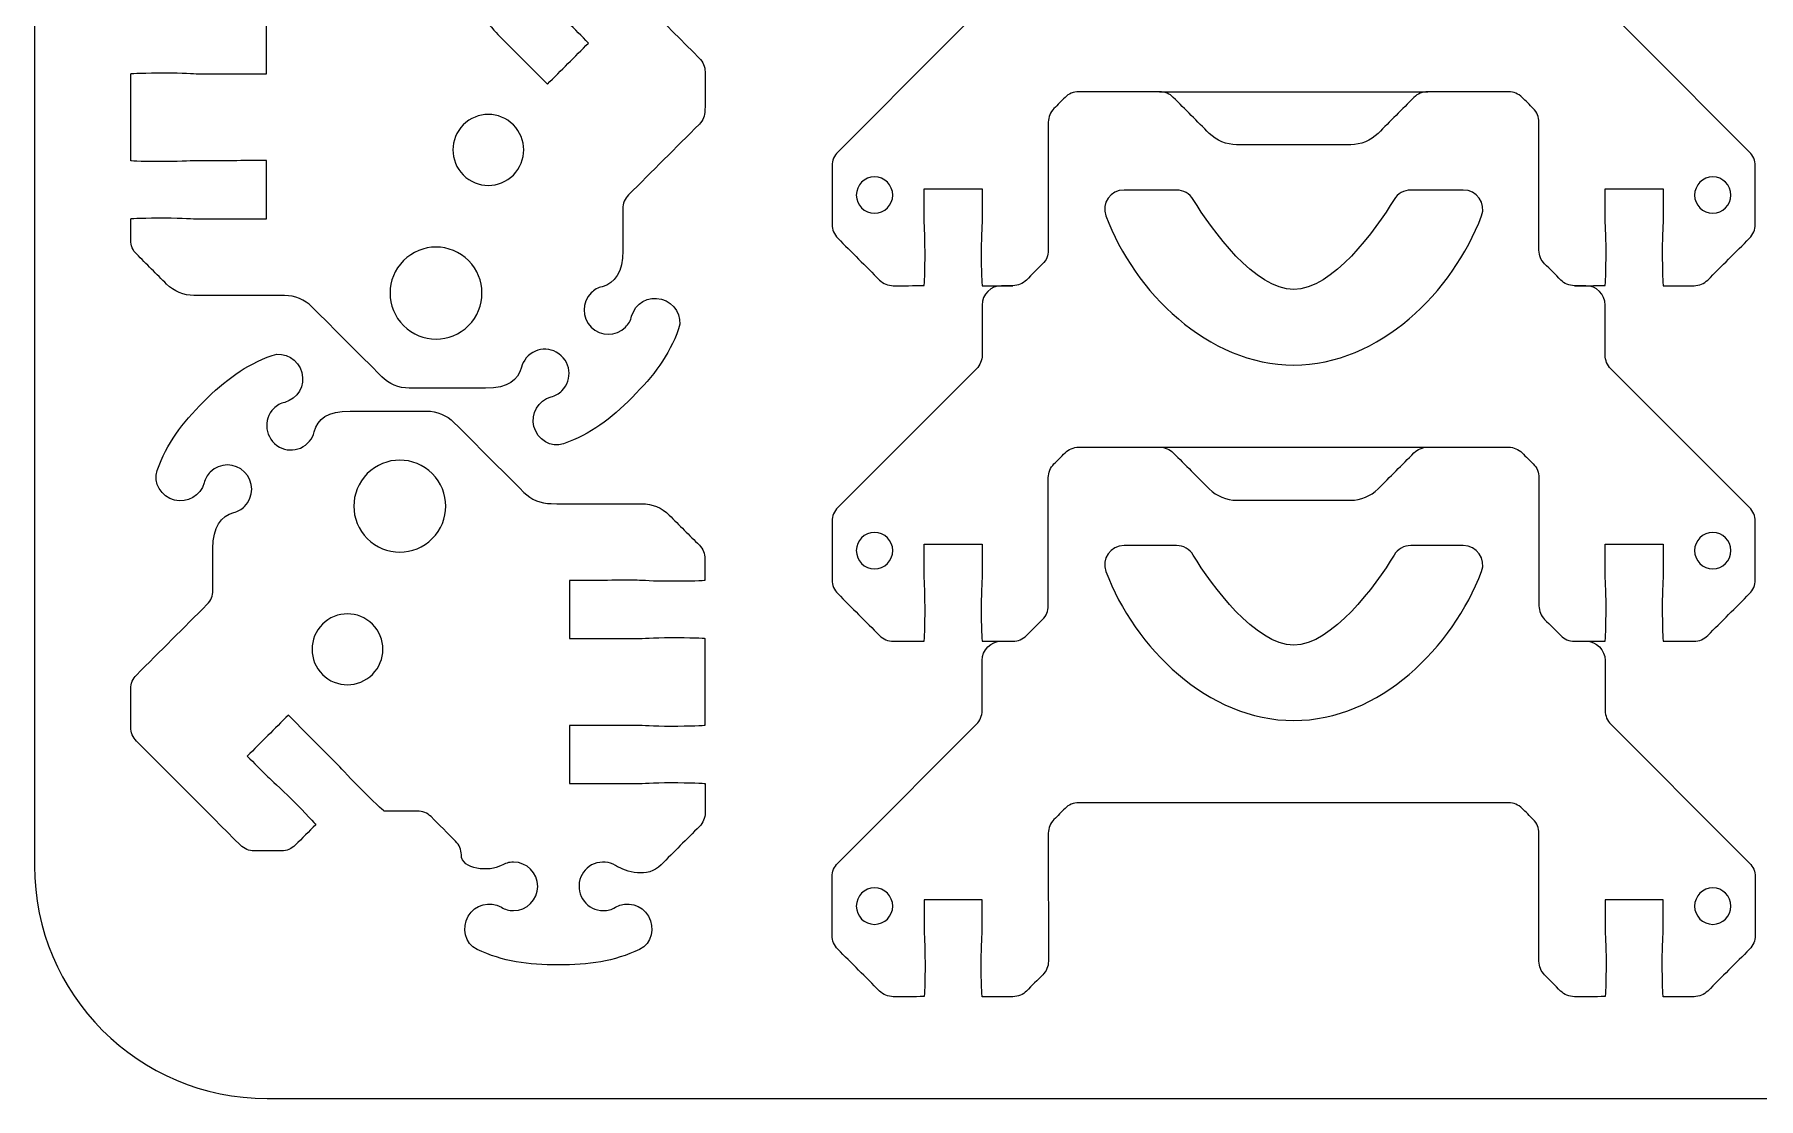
# Model space of a CAD drawing. Extents: x 0 to 410, y 0 to 455.
# Drawn here: x 275.1 to 364, y 230 to 284.8 of the extents above; entities that cross this region are included whole.
import ezdxf

# ---------------------------------------------------------------- set-up
doc = ezdxf.new("R2010")
doc.units = 0
doc.header["$MEASUREMENT"] = 0
doc.layers.add('DEFAULT', color=18, linetype='CONTINUOUS')

msp = doc.modelspace()

# ---------------------------------------------------------------- linework, layer by layer
at = {"layer": 'DEFAULT', "color": 1}
for points in [[(333.149, 281.881), (346.982, 281.881)], [(333.149, 263.544), (346.982, 263.544)]]:
    msp.add_lwpolyline(points, dxfattribs=at)
for points, knots in [([(405.1, 437.95), (405.1, 372.617), (405.1, 307.283), (405.1, 241.95), (405.1, 235.323), (399.728, 229.95), (393.1, 229.95), (357.767, 229.95), (322.433, 229.95), (287.1, 229.95), (280.473, 229.95), (275.1, 235.323), (275.1, 241.95), (275.1, 307.283), (275.1, 372.617), (275.1, 437.95), (275.1, 444.577), (280.473, 449.95), (287.1, 449.95), (322.433, 449.95), (357.767, 449.95), (393.1, 449.95), (399.728, 449.95), (405.1, 444.577), (405.1, 437.95)], [0, 0, 0, 0, 555.591, 555.591, 555.591, 556.591, 556.591, 556.591, 857.063, 857.063, 857.063, 858.063, 858.063, 858.063, 1413.654, 1413.654, 1413.654, 1414.654, 1414.654, 1414.654, 1715.126, 1715.126, 1715.126, 1716.126, 1716.126, 1716.126, 1716.126]), ([(354.549, 271.877), (355.077, 271.877), (355.605, 271.877), (356.133, 271.88), (356.157, 271.88), (356.182, 272.663), (356.182, 273.63), (356.182, 274.596), (356.133, 275.094), (356.133, 275.38), (356.133, 275.879), (356.133, 276.379), (356.133, 276.879), (357.132, 276.879), (358.132, 276.879), (359.131, 276.879), (359.131, 276.379), (359.131, 275.879), (359.131, 275.38), (359.131, 275.094), (359.082, 274.596), (359.082, 273.63), (359.082, 272.663), (359.103, 271.88), (359.135, 271.877), (359.664, 271.877), (360.193, 271.877), (360.722, 271.877), (360.987, 271.877), (361.241, 271.982), (361.428, 272.169), (362.148, 272.889), (362.867, 273.609), (363.587, 274.328), (363.774, 274.515), (363.88, 274.769), (363.88, 275.034), (363.88, 276.044), (363.88, 277.054), (363.88, 278.064), (363.88, 278.329), (363.774, 278.583), (363.587, 278.77), (361.201, 281.156), (358.815, 283.542), (356.429, 285.928), (356.242, 286.115), (356.136, 286.369), (356.136, 286.633), (356.136, 287.494), (356.136, 288.355), (356.136, 289.216), (356.136, 289.766), (355.688, 290.214), (355.138, 290.214), (354.943, 290.214), (354.748, 290.214), (354.552, 290.214), (354.284, 290.214), (354.03, 290.32), (353.843, 290.507), (353.567, 290.783), (353.291, 291.059), (353.014, 291.336), (352.827, 291.523), (352.721, 291.777), (352.721, 292.041), (352.721, 294.244), (352.721, 296.446), (352.721, 298.649), (352.721, 298.913), (352.616, 299.167), (352.429, 299.354), (352.238, 299.545), (352.048, 299.735), (351.857, 299.926), (351.67, 300.113), (351.416, 300.219), (351.152, 300.219), (349.762, 300.219), (348.372, 300.219), (346.982, 300.219), (346.714, 300.219), (346.46, 300.113), (346.273, 299.926), (345.655, 299.307), (345.038, 298.689), (344.421, 298.07), (344.047, 297.696), (343.539, 297.485), (343.006, 297.485), (341.044, 297.485), (339.083, 297.485), (337.122, 297.485), (336.592, 297.485), (336.081, 297.696), (335.707, 298.07), (335.09, 298.689), (334.472, 299.307), (333.855, 299.926), (333.668, 300.113), (333.414, 300.219), (333.149, 300.219), (331.759, 300.219), (330.369, 300.219), (328.979, 300.219), (328.711, 300.219), (328.457, 300.113), (328.27, 299.926), (328.08, 299.735), (327.889, 299.545), (327.699, 299.354), (327.512, 299.167), (327.406, 298.913), (327.406, 298.649), (327.406, 296.446), (327.406, 294.244), (327.406, 292.041), (327.406, 291.777), (327.3, 291.523), (327.113, 291.336), (326.837, 291.059), (326.561, 290.783), (326.284, 290.507), (326.097, 290.32), (325.843, 290.214), (325.579, 290.214), (325.384, 290.214), (325.188, 290.214), (324.993, 290.214), (324.439, 290.214), (323.991, 289.766), (323.991, 289.216), (323.991, 288.355), (323.991, 287.494), (323.991, 286.633), (323.991, 286.369), (323.885, 286.115), (323.698, 285.928), (321.314, 283.542), (318.929, 281.156), (316.544, 278.77), (316.357, 278.583), (316.251, 278.329), (316.251, 278.064), (316.251, 277.054), (316.251, 276.044), (316.251, 275.034), (316.251, 274.769), (316.357, 274.515), (316.544, 274.328), (317.263, 273.609), (317.981, 272.889), (318.7, 272.169), (318.887, 271.982), (319.141, 271.877), (319.409, 271.877), (319.937, 271.877), (320.465, 271.877), (320.996, 271.88), (321.024, 271.88), (321.046, 272.663), (321.046, 273.63), (321.046, 274.596), (320.996, 275.094), (320.996, 275.38), (320.996, 275.879), (320.996, 276.379), (320.996, 276.879), (321.996, 276.879), (322.995, 276.879), (323.995, 276.879), (323.995, 276.379), (323.995, 275.879), (323.995, 275.38), (323.995, 275.094), (323.945, 274.596), (323.945, 273.63), (323.945, 272.663), (323.97, 271.88), (323.995, 271.877), (324.524, 271.877), (325.053, 271.877), (325.582, 271.877)], [0, 0, 0, 0, 4.5, 4.5, 4.5, 5.5, 5.5, 5.5, 6.5, 6.5, 6.5, 10.75, 10.75, 10.75, 19.25, 19.25, 19.25, 23.5, 23.5, 23.5, 24.5, 24.5, 24.5, 25.514142, 25.514142, 25.514142, 30.014142, 30.014142, 30.014142, 31.014142, 31.014142, 31.014142, 39.669129, 39.669129, 39.669129, 40.669129, 40.669129, 40.669129, 49.259129, 49.259129, 49.259129, 50.259129, 50.259129, 50.259129, 78.953522, 78.953522, 78.953522, 79.953522, 79.953522, 79.953522, 87.273522, 87.273522, 87.273522, 88.273522, 88.273522, 88.273522, 89.933522, 89.933522, 89.933522, 90.933522, 90.933522, 90.933522, 94.256924, 94.256924, 94.256924, 95.256924, 95.256924, 95.256924, 113.986924, 113.986924, 113.986924, 114.986924, 114.986924, 114.986924, 117.27795, 117.27795, 117.27795, 118.27795, 118.27795, 118.27795, 130.09795, 130.09795, 130.09795, 131.09795, 131.09795, 131.09795, 138.529646, 138.529646, 138.529646, 139.529646, 139.529646, 139.529646, 156.209646, 156.209646, 156.209646, 157.209646, 157.209646, 157.209646, 164.641341, 164.641341, 164.641341, 165.641341, 165.641341, 165.641341, 177.461341, 177.461341, 177.461341, 178.461341, 178.461341, 178.461341, 180.752367, 180.752367, 180.752367, 181.752367, 181.752367, 181.752367, 200.482367, 200.482367, 200.482367, 201.482367, 201.482367, 201.482367, 204.805769, 204.805769, 204.805769, 205.805769, 205.805769, 205.805769, 207.465769, 207.465769, 207.465769, 208.465769, 208.465769, 208.465769, 215.785769, 215.785769, 215.785769, 216.785769, 216.785769, 216.785769, 245.473092, 245.473092, 245.473092, 246.473092, 246.473092, 246.473092, 255.063092, 255.063092, 255.063092, 256.063092, 256.063092, 256.063092, 264.711011, 264.711011, 264.711011, 265.711011, 265.711011, 265.711011, 270.215153, 270.215153, 270.215153, 271.215153, 271.215153, 271.215153, 272.215153, 272.215153, 272.215153, 276.465153, 276.465153, 276.465153, 284.965153, 284.965153, 284.965153, 289.215153, 289.215153, 289.215153, 290.215153, 290.215153, 290.215153, 291.225153, 291.225153, 291.225153, 295.725153, 295.725153, 295.725153, 295.725153]), ([(304.037, 288.985), (303.847, 289.175), (303.592, 289.28), (303.328, 289.28), (302.857, 289.28), (302.387, 289.28), (301.916, 289.28), (301.651, 289.279), (301.395, 289.172), (301.208, 288.985), (300.855, 288.633), (300.503, 288.28), (300.15, 287.927), (300.15, 287.893), (300.684, 287.329), (301.355, 286.658), (302.038, 285.974), (302.428, 285.655), (302.627, 285.456), (302.98, 285.101), (303.332, 284.747), (303.685, 284.393), (302.978, 283.686), (302.271, 282.979), (301.564, 282.272), (300.74, 283.098), (299.916, 283.924), (299.092, 284.749), (298.893, 284.949), (298.573, 285.338), (297.89, 286.017), (297.216, 286.69), (296.65, 287.222), (296.615, 287.222), (296.046, 287.222), (295.478, 287.222), (294.909, 287.222), (294.645, 287.222), (294.39, 287.326), (294.203, 287.513), (293.78, 287.937), (293.356, 288.36), (292.933, 288.783), (292.746, 288.965), (292.639, 289.222), (292.639, 289.481), (292.641, 290.247), (291.172, 290.375), (290.576, 290.028), (290.394, 289.921), (290.179, 289.861), (289.952, 289.858), (289.256, 289.861), (288.695, 290.422), (288.698, 291.108), (288.7, 291.799), (289.262, 292.36), (289.95, 292.36), (290.179, 292.36), (290.389, 292.3), (290.571, 292.188), (291.165, 291.844), (291.938, 292.048), (292.282, 292.647), (292.624, 293.243), (292.455, 294.067), (291.828, 294.358), (290.481, 294.992), (289.214, 295.166), (287.635, 295.164), (286.053, 295.164), (284.789, 294.992), (283.442, 294.358), (282.813, 294.064), (282.641, 293.243), (282.983, 292.647), (283.33, 292.051), (284.095, 291.844), (284.694, 292.188), (284.881, 292.305), (285.091, 292.36), (285.315, 292.36), (286.123, 292.36), (286.754, 291.599), (286.52, 290.756), (286.423, 290.39), (286.141, 290.083), (285.792, 289.948), (285.4, 289.801), (285.001, 289.846), (284.691, 290.03), (284.095, 290.372), (283.05, 290.714), (282.334, 289.998), (281.675, 289.339), (281.015, 288.679), (280.356, 288.02), (280.169, 287.833), (280.064, 287.578), (280.062, 287.312), (280.062, 286.81), (280.063, 286.309), (280.064, 285.807), (280.091, 285.78), (280.862, 285.757), (281.815, 285.757), (282.783, 285.757), (283.282, 285.807), (283.566, 285.807), (284.732, 285.807), (285.898, 285.807), (287.064, 285.807), (287.065, 284.807), (287.065, 283.807), (287.066, 282.806), (285.9, 282.807), (284.733, 282.808), (283.566, 282.809), (283.282, 282.809), (282.783, 282.859), (281.813, 282.856), (280.862, 282.854), (280.094, 282.829), (280.069, 282.804), (280.069, 281.31), (280.069, 279.817), (280.069, 278.324), (280.097, 278.296), (280.87, 278.276), (281.818, 278.276), (282.781, 278.276), (283.282, 278.323), (283.561, 278.324), (284.73, 278.325), (285.898, 278.325), (287.066, 278.326), (287.066, 277.327), (287.066, 276.327), (287.066, 275.328), (285.9, 275.325), (284.733, 275.323), (283.566, 275.32), (283.282, 275.325), (282.783, 275.375), (281.815, 275.375), (280.862, 275.375), (280.094, 275.35), (280.069, 275.325), (280.069, 274.956), (280.069, 274.587), (280.069, 274.217), (280.069, 273.953), (280.169, 273.699), (280.361, 273.512), (280.879, 272.994), (281.397, 272.476), (281.915, 271.958), (282.294, 271.578), (282.801, 271.371), (283.33, 271.371), (284.887, 271.37), (286.444, 271.37), (288.002, 271.369), (288.531, 271.369), (289.042, 271.157), (289.414, 270.785), (290.615, 269.584), (291.817, 268.382), (293.018, 267.181), (293.392, 266.806), (293.899, 266.594), (294.433, 266.594), (295.747, 266.593), (297.062, 266.593), (298.376, 266.592), (299.556, 266.594), (300.045, 266.999), (300.225, 267.667), (300.312, 268.019), (300.564, 268.331), (300.941, 268.498), (301.287, 268.65), (301.697, 268.635), (302.023, 268.448), (302.789, 268.021), (302.884, 267.029), (302.315, 266.46), (302.156, 266.3), (301.963, 266.193), (301.754, 266.143), (301.086, 265.968), (300.691, 265.275), (300.868, 264.609), (301.048, 263.945), (301.751, 263.486), (302.398, 263.718), (303.802, 264.225), (304.817, 264.996), (305.937, 266.116), (307.055, 267.233), (307.826, 268.248), (308.332, 269.653), (308.567, 270.301), (308.107, 271.005), (307.444, 271.184), (306.775, 271.359), (306.084, 270.967), (305.91, 270.299), (305.86, 270.089), (305.752, 269.897), (305.593, 269.738), (305.104, 269.249), (304.311, 269.249), (303.822, 269.738), (303.333, 270.227), (303.333, 271.02), (303.824, 271.506), (303.982, 271.668), (304.176, 271.778), (304.383, 271.825), (305.051, 272.005), (305.456, 272.584), (305.458, 273.674), (305.457, 274.399), (305.455, 275.124), (305.453, 275.849), (305.453, 276.113), (305.561, 276.366), (305.748, 276.557), (306.966, 277.774), (308.184, 278.99), (309.402, 280.207), (309.589, 280.394), (309.694, 280.649), (309.694, 280.913), (309.695, 281.577), (309.696, 282.242), (309.697, 282.906), (309.697, 283.171), (309.592, 283.425), (309.399, 283.612), (307.612, 285.403), (305.824, 287.194), (304.037, 288.985)], [21.51939, 21.51939, 21.51939, 21.51939, 22.51939, 22.51939, 22.51939, 26.52139, 26.52139, 26.52139, 27.52139, 27.52139, 27.52139, 31.761203, 31.761203, 31.761203, 32.761203, 32.761203, 32.761203, 33.761203, 33.761203, 33.761203, 38.01234, 38.01234, 38.01234, 46.512471, 46.512471, 46.512471, 56.43177, 56.43177, 56.43177, 57.43177, 57.43177, 57.43177, 58.43177, 58.43177, 58.43177, 63.26777, 63.26777, 63.26777, 64.26777, 64.26777, 64.26777, 69.357524, 69.357524, 69.357524, 70.357524, 70.357524, 70.357524, 71.357524, 71.357524, 71.357524, 72.357524, 72.357524, 72.357524, 73.357524, 73.357524, 73.357524, 74.357524, 74.357524, 74.357524, 75.357524, 75.357524, 75.357524, 76.357524, 76.357524, 76.357524, 77.357524, 77.357524, 77.357524, 78.357524, 78.357524, 78.357524, 79.357524, 79.357524, 79.357524, 80.357524, 80.357524, 80.357524, 81.357524, 81.357524, 81.357524, 82.357524, 82.357524, 82.357524, 83.357524, 83.357524, 83.357524, 84.357524, 84.357524, 84.357524, 85.357524, 85.357524, 85.357524, 86.357524, 86.357524, 86.357524, 94.28702, 94.28702, 94.28702, 95.28702, 95.28702, 95.28702, 99.551024, 99.551024, 99.551024, 100.551024, 100.551024, 100.551024, 101.551024, 101.551024, 101.551024, 111.465024, 111.465024, 111.465024, 119.972027, 119.972027, 119.972027, 129.893029, 129.893029, 129.893029, 130.893029, 130.893029, 130.893029, 131.893029, 131.893029, 131.893029, 144.592029, 144.592029, 144.592029, 145.592029, 145.592029, 145.592029, 146.592029, 146.592029, 146.592029, 156.527031, 156.527031, 156.527031, 165.026031, 165.026031, 165.026031, 174.947053, 174.947053, 174.947053, 175.947053, 175.947053, 175.947053, 176.947053, 176.947053, 176.947053, 180.087053, 180.087053, 180.087053, 181.087053, 181.087053, 181.087053, 187.316664, 187.316664, 187.316664, 188.316664, 188.316664, 188.316664, 201.560666, 201.560666, 201.560666, 202.560666, 202.560666, 202.560666, 217.0111, 217.0111, 217.0111, 218.0111, 218.0111, 218.0111, 229.190102, 229.190102, 229.190102, 230.190102, 230.190102, 230.190102, 231.190102, 231.190102, 231.190102, 232.190102, 232.190102, 232.190102, 233.190102, 233.190102, 233.190102, 234.190102, 234.190102, 234.190102, 235.190102, 235.190102, 235.190102, 236.190102, 236.190102, 236.190102, 237.190102, 237.190102, 237.190102, 238.190102, 238.190102, 238.190102, 239.190102, 239.190102, 239.190102, 240.190102, 240.190102, 240.190102, 241.190102, 241.190102, 241.190102, 242.190102, 242.190102, 242.190102, 243.190102, 243.190102, 243.190102, 244.190102, 244.190102, 244.190102, 245.190102, 245.190102, 245.190102, 251.356118, 251.356118, 251.356118, 252.356118, 252.356118, 252.356118, 266.99606, 266.99606, 266.99606, 267.99606, 267.99606, 267.99606, 273.646065, 273.646065, 273.646065, 274.646065, 274.646065, 274.646065, 296.165455, 296.165455, 296.165455, 296.165455]), ([(354.549, 253.539), (355.077, 253.539), (355.605, 253.539), (356.133, 253.543), (356.157, 253.543), (356.182, 254.326), (356.182, 255.292), (356.182, 256.259), (356.133, 256.756), (356.133, 257.042), (356.133, 257.542), (356.133, 258.042), (356.133, 258.542), (357.132, 258.542), (358.132, 258.542), (359.131, 258.542), (359.131, 258.042), (359.131, 257.542), (359.131, 257.042), (359.131, 256.756), (359.082, 256.259), (359.082, 255.292), (359.082, 254.326), (359.103, 253.543), (359.135, 253.539), (359.664, 253.539), (360.193, 253.539), (360.722, 253.539), (360.987, 253.539), (361.241, 253.645), (361.428, 253.832), (362.148, 254.552), (362.867, 255.271), (363.587, 255.991), (363.774, 256.178), (363.88, 256.432), (363.88, 256.697), (363.88, 257.707), (363.88, 258.717), (363.88, 259.727), (363.88, 259.991), (363.774, 260.245), (363.587, 260.432), (361.201, 262.818), (358.815, 265.204), (356.429, 267.59), (356.242, 267.777), (356.136, 268.031), (356.136, 268.296), (356.136, 269.157), (356.136, 270.017), (356.136, 270.878), (356.136, 271.429), (355.688, 271.877), (355.138, 271.877), (354.943, 271.877), (354.748, 271.877), (354.552, 271.877), (354.284, 271.877), (354.03, 271.982), (353.843, 272.169), (353.567, 272.446), (353.291, 272.722), (353.014, 272.998), (352.827, 273.185), (352.721, 273.439), (352.721, 273.704), (352.721, 275.906), (352.721, 278.109), (352.721, 280.311), (352.721, 280.576), (352.616, 280.83), (352.429, 281.017), (352.238, 281.208), (352.048, 281.398), (351.857, 281.589), (351.67, 281.775), (351.416, 281.881), (351.152, 281.881), (349.762, 281.881), (348.372, 281.881), (346.982, 281.881), (346.714, 281.881), (346.46, 281.775), (346.273, 281.589), (345.655, 280.97), (345.038, 280.351), (344.421, 279.733), (344.047, 279.359), (343.539, 279.147), (343.006, 279.147), (341.044, 279.147), (339.083, 279.147), (337.122, 279.147), (336.592, 279.147), (336.081, 279.359), (335.707, 279.733), (335.09, 280.351), (334.472, 280.97), (333.855, 281.589), (333.668, 281.775), (333.414, 281.881), (333.149, 281.881), (331.759, 281.881), (330.369, 281.881), (328.979, 281.881), (328.711, 281.881), (328.457, 281.775), (328.27, 281.589), (328.08, 281.398), (327.889, 281.208), (327.699, 281.017), (327.512, 280.83), (327.406, 280.576), (327.406, 280.311), (327.406, 278.109), (327.406, 275.906), (327.406, 273.704), (327.406, 273.439), (327.3, 273.185), (327.113, 272.998), (326.837, 272.722), (326.561, 272.446), (326.284, 272.169), (326.097, 271.982), (325.843, 271.877), (325.579, 271.877), (325.384, 271.877), (325.188, 271.877), (324.993, 271.877), (324.439, 271.877), (323.991, 271.429), (323.991, 270.878), (323.991, 270.017), (323.991, 269.157), (323.991, 268.296), (323.991, 268.031), (323.885, 267.777), (323.698, 267.59), (321.314, 265.204), (318.929, 262.818), (316.544, 260.432), (316.357, 260.245), (316.251, 259.991), (316.251, 259.727), (316.251, 258.717), (316.251, 257.707), (316.251, 256.697), (316.251, 256.432), (316.357, 256.178), (316.544, 255.991), (317.263, 255.271), (317.981, 254.552), (318.7, 253.832), (318.887, 253.645), (319.141, 253.539), (319.409, 253.539), (319.937, 253.539), (320.465, 253.539), (320.996, 253.543), (321.024, 253.543), (321.046, 254.326), (321.046, 255.292), (321.046, 256.259), (320.996, 256.756), (320.996, 257.042), (320.996, 257.542), (320.996, 258.042), (320.996, 258.542), (321.996, 258.542), (322.995, 258.542), (323.995, 258.542), (323.995, 258.042), (323.995, 257.542), (323.995, 257.042), (323.995, 256.756), (323.945, 256.259), (323.945, 255.292), (323.945, 254.326), (323.97, 253.543), (323.995, 253.539), (324.524, 253.539), (325.053, 253.539), (325.582, 253.539)], [0, 0, 0, 0, 4.5, 4.5, 4.5, 5.5, 5.5, 5.5, 6.5, 6.5, 6.5, 10.75, 10.75, 10.75, 19.25, 19.25, 19.25, 23.5, 23.5, 23.5, 24.5, 24.5, 24.5, 25.514142, 25.514142, 25.514142, 30.014142, 30.014142, 30.014142, 31.014142, 31.014142, 31.014142, 39.669129, 39.669129, 39.669129, 40.669129, 40.669129, 40.669129, 49.259129, 49.259129, 49.259129, 50.259129, 50.259129, 50.259129, 78.953522, 78.953522, 78.953522, 79.953522, 79.953522, 79.953522, 87.273522, 87.273522, 87.273522, 88.273522, 88.273522, 88.273522, 89.933522, 89.933522, 89.933522, 90.933522, 90.933522, 90.933522, 94.256924, 94.256924, 94.256924, 95.256924, 95.256924, 95.256924, 113.986924, 113.986924, 113.986924, 114.986924, 114.986924, 114.986924, 117.27795, 117.27795, 117.27795, 118.27795, 118.27795, 118.27795, 130.09795, 130.09795, 130.09795, 131.09795, 131.09795, 131.09795, 138.529646, 138.529646, 138.529646, 139.529646, 139.529646, 139.529646, 156.209646, 156.209646, 156.209646, 157.209646, 157.209646, 157.209646, 164.641341, 164.641341, 164.641341, 165.641341, 165.641341, 165.641341, 177.461341, 177.461341, 177.461341, 178.461341, 178.461341, 178.461341, 180.752367, 180.752367, 180.752367, 181.752367, 181.752367, 181.752367, 200.482367, 200.482367, 200.482367, 201.482367, 201.482367, 201.482367, 204.805769, 204.805769, 204.805769, 205.805769, 205.805769, 205.805769, 207.465769, 207.465769, 207.465769, 208.465769, 208.465769, 208.465769, 215.785769, 215.785769, 215.785769, 216.785769, 216.785769, 216.785769, 245.473092, 245.473092, 245.473092, 246.473092, 246.473092, 246.473092, 255.063092, 255.063092, 255.063092, 256.063092, 256.063092, 256.063092, 264.711011, 264.711011, 264.711011, 265.711011, 265.711011, 265.711011, 270.215153, 270.215153, 270.215153, 271.215153, 271.215153, 271.215153, 272.215153, 272.215153, 272.215153, 276.465153, 276.465153, 276.465153, 284.965153, 284.965153, 284.965153, 289.215153, 289.215153, 289.215153, 290.215153, 290.215153, 290.215153, 291.225153, 291.225153, 291.225153, 295.725153, 295.725153, 295.725153, 295.725153]), ([(299.806, 280.174), (300.519, 279.461), (300.519, 278.304), (299.806, 277.585), (299.095, 276.874), (297.937, 276.874), (297.224, 277.588), (296.508, 278.304), (296.508, 279.461), (297.224, 280.172), (297.937, 280.885), (299.095, 280.885), (299.806, 280.174)], [1, 1, 1, 1, 2, 2, 2, 3, 3, 3, 4, 4, 4, 5, 5, 5, 5]), ([(319.38, 276.547), (319.38, 276.029), (318.957, 275.609), (318.438, 275.609), (317.92, 275.609), (317.5, 276.029), (317.5, 276.547), (317.5, 277.066), (317.92, 277.489), (318.438, 277.489), (318.957, 277.489), (319.38, 277.066), (319.38, 276.547)], [1, 1, 1, 1, 2, 2, 2, 3, 3, 3, 4, 4, 4, 5, 5, 5, 5]), ([(334.028, 276.812), (334.381, 276.812), (334.702, 276.621), (334.885, 276.322), (335.841, 274.738), (338.081, 271.679), (340.067, 271.679), (342.053, 271.679), (344.29, 274.738), (345.246, 276.322), (345.43, 276.621), (345.751, 276.812), (346.103, 276.812), (347.008, 276.812), (347.912, 276.812), (348.816, 276.812), (349.511, 276.812), (350.005, 276.12), (349.758, 275.471), (348.276, 271.559), (344.495, 267.784), (340.067, 267.784), (335.636, 267.784), (331.858, 271.559), (330.376, 275.471), (330.13, 276.12), (330.623, 276.812), (331.318, 276.812), (332.222, 276.812), (333.125, 276.812), (334.028, 276.812)], [7.68, 7.68, 7.68, 7.68, 8.68, 8.68, 8.68, 9.68, 9.68, 9.68, 10.68, 10.68, 10.68, 11.68, 11.68, 11.68, 19.37, 19.37, 19.37, 20.37, 20.37, 20.37, 21.37, 21.37, 21.37, 22.37, 22.37, 22.37, 23.37, 23.37, 23.37, 31.05, 31.05, 31.05, 31.05]), ([(362.627, 276.547), (362.627, 276.029), (362.208, 275.609), (361.689, 275.609), (361.17, 275.609), (360.751, 276.029), (360.751, 276.547), (360.751, 277.066), (361.17, 277.489), (361.689, 277.489), (362.208, 277.489), (362.627, 277.066), (362.627, 276.547)], [1, 1, 1, 1, 2, 2, 2, 3, 3, 3, 4, 4, 4, 5, 5, 5, 5]), ([(297.496, 273.17), (298.419, 272.247), (298.419, 270.745), (297.493, 269.82), (296.565, 268.892), (295.069, 268.892), (294.141, 269.82), (293.215, 270.745), (293.215, 272.247), (294.138, 273.17), (295.066, 274.098), (296.568, 274.098), (297.496, 273.17)], [1, 1, 1, 1, 2, 2, 2, 3, 3, 3, 4, 4, 4, 5, 5, 5, 5]), ([(285.726, 243.016), (285.916, 242.827), (286.17, 242.722), (286.435, 242.722), (286.905, 242.722), (287.376, 242.722), (287.846, 242.722), (288.111, 242.722), (288.368, 242.829), (288.555, 243.016), (288.907, 243.369), (289.26, 243.721), (289.612, 244.074), (289.612, 244.109), (289.079, 244.673), (288.408, 245.344), (287.724, 246.027), (287.335, 246.347), (287.136, 246.546), (286.783, 246.9), (286.43, 247.255), (286.078, 247.609), (286.784, 248.316), (287.491, 249.022), (288.198, 249.729), (289.022, 248.903), (289.846, 248.078), (290.67, 247.252), (290.87, 247.052), (291.189, 246.663), (291.872, 245.985), (292.546, 245.311), (293.112, 244.78), (293.147, 244.78), (293.716, 244.78), (294.285, 244.78), (294.853, 244.78), (295.118, 244.78), (295.372, 244.675), (295.559, 244.488), (295.983, 244.065), (296.406, 243.642), (296.829, 243.218), (297.016, 243.036), (297.123, 242.779), (297.123, 242.52), (297.121, 241.754), (298.59, 241.627), (299.186, 241.974), (299.369, 242.081), (299.583, 242.141), (299.81, 242.143), (300.506, 242.141), (301.068, 241.579), (301.065, 240.893), (301.062, 240.203), (300.501, 239.641), (299.813, 239.641), (299.583, 239.641), (299.373, 239.701), (299.191, 239.813), (298.598, 240.158), (297.824, 239.953), (297.48, 239.354), (297.139, 238.758), (297.308, 237.935), (297.934, 237.643), (299.281, 237.01), (300.549, 236.835), (302.128, 236.837), (303.709, 236.837), (304.974, 237.01), (306.321, 237.643), (306.949, 237.937), (307.122, 238.758), (306.78, 239.355), (306.433, 239.951), (305.667, 240.157), (305.069, 239.813), (304.881, 239.696), (304.672, 239.641), (304.447, 239.641), (303.639, 239.641), (303.008, 240.402), (303.243, 241.245), (303.34, 241.612), (303.622, 241.919), (303.971, 242.053), (304.362, 242.201), (304.762, 242.156), (305.071, 241.971), (305.667, 241.63), (306.712, 241.288), (307.428, 242.004), (308.088, 242.663), (308.747, 243.322), (309.406, 243.982), (309.593, 244.169), (309.698, 244.423), (309.701, 244.69), (309.7, 245.191), (309.699, 245.693), (309.699, 246.195), (309.671, 246.222), (308.9, 246.244), (307.947, 246.244), (306.979, 246.244), (306.481, 246.194), (306.196, 246.195), (305.03, 246.195), (303.865, 246.195), (302.699, 246.195), (302.698, 247.195), (302.697, 248.195), (302.696, 249.195), (303.863, 249.194), (305.03, 249.194), (306.196, 249.193), (306.481, 249.193), (306.979, 249.143), (307.95, 249.145), (308.9, 249.148), (309.669, 249.173), (309.693, 249.198), (309.693, 250.691), (309.693, 252.184), (309.693, 253.678), (309.666, 253.705), (308.893, 253.725), (307.945, 253.725), (306.982, 253.725), (306.481, 253.678), (306.201, 253.678), (305.033, 253.677), (303.865, 253.676), (302.696, 253.676), (302.696, 254.675), (302.696, 255.674), (302.696, 256.674), (303.863, 256.676), (305.03, 256.679), (306.196, 256.681), (306.481, 256.676), (306.979, 256.627), (307.947, 256.627), (308.9, 256.627), (309.669, 256.651), (309.693, 256.676), (309.693, 257.045), (309.693, 257.415), (309.693, 257.784), (309.693, 258.048), (309.593, 258.303), (309.402, 258.49), (308.884, 259.008), (308.366, 259.526), (307.848, 260.044), (307.468, 260.423), (306.962, 260.63), (306.433, 260.63), (304.876, 260.631), (303.318, 260.632), (301.761, 260.633), (301.232, 260.633), (300.721, 260.845), (300.349, 261.216), (299.147, 262.418), (297.946, 263.619), (296.744, 264.821), (296.37, 265.195), (295.864, 265.407), (295.33, 265.407), (294.015, 265.408), (292.701, 265.409), (291.386, 265.41), (290.206, 265.407), (289.717, 265.003), (289.538, 264.334), (289.451, 263.983), (289.198, 263.671), (288.822, 263.504), (288.475, 263.352), (288.066, 263.367), (287.739, 263.554), (286.973, 263.98), (286.878, 264.973), (287.447, 265.542), (287.607, 265.701), (287.799, 265.809), (288.008, 265.859), (288.677, 266.033), (289.071, 266.727), (288.894, 267.393), (288.715, 268.056), (288.011, 268.515), (287.365, 268.283), (285.961, 267.777), (284.945, 267.006), (283.825, 265.886), (282.708, 264.769), (281.937, 263.753), (281.43, 262.349), (281.196, 261.7), (281.655, 260.997), (282.318, 260.817), (282.987, 260.643), (283.678, 261.034), (283.853, 261.703), (283.902, 261.912), (284.01, 262.104), (284.169, 262.264), (284.658, 262.753), (285.452, 262.753), (285.94, 262.264), (286.429, 261.775), (286.43, 260.982), (285.938, 260.495), (285.781, 260.333), (285.587, 260.223), (285.379, 260.176), (284.711, 259.997), (284.307, 259.418), (284.304, 258.328), (284.306, 257.603), (284.308, 256.877), (284.309, 256.152), (284.309, 255.888), (284.202, 255.636), (284.015, 255.444), (282.797, 254.227), (281.579, 253.011), (280.361, 251.795), (280.173, 251.608), (280.068, 251.353), (280.068, 251.089), (280.068, 250.424), (280.067, 249.76), (280.066, 249.095), (280.066, 248.831), (280.171, 248.576), (280.363, 248.389), (282.151, 246.598), (283.938, 244.807), (285.726, 243.016)], [21.51939, 21.51939, 21.51939, 21.51939, 22.51939, 22.51939, 22.51939, 26.52139, 26.52139, 26.52139, 27.52139, 27.52139, 27.52139, 31.761203, 31.761203, 31.761203, 32.761203, 32.761203, 32.761203, 33.761203, 33.761203, 33.761203, 38.011632, 38.011632, 38.011632, 46.511762, 46.511762, 46.511762, 56.431061, 56.431061, 56.431061, 57.431061, 57.431061, 57.431061, 58.431061, 58.431061, 58.431061, 63.267061, 63.267061, 63.267061, 64.267061, 64.267061, 64.267061, 69.357523, 69.357523, 69.357523, 70.357523, 70.357523, 70.357523, 71.357523, 71.357523, 71.357523, 72.357523, 72.357523, 72.357523, 73.357523, 73.357523, 73.357523, 74.357523, 74.357523, 74.357523, 75.357523, 75.357523, 75.357523, 76.357523, 76.357523, 76.357523, 77.357523, 77.357523, 77.357523, 78.357523, 78.357523, 78.357523, 79.357523, 79.357523, 79.357523, 80.357523, 80.357523, 80.357523, 81.357523, 81.357523, 81.357523, 82.357523, 82.357523, 82.357523, 83.357523, 83.357523, 83.357523, 84.357523, 84.357523, 84.357523, 85.357523, 85.357523, 85.357523, 86.357523, 86.357523, 86.357523, 94.287018, 94.287018, 94.287018, 95.287018, 95.287018, 95.287018, 99.552022, 99.552022, 99.552022, 100.552022, 100.552022, 100.552022, 101.552022, 101.552022, 101.552022, 111.466022, 111.466022, 111.466022, 119.972025, 119.972025, 119.972025, 129.893028, 129.893028, 129.893028, 130.893028, 130.893028, 130.893028, 131.893028, 131.893028, 131.893028, 144.592028, 144.592028, 144.592028, 145.592028, 145.592028, 145.592028, 146.592028, 146.592028, 146.592028, 156.52703, 156.52703, 156.52703, 165.02603, 165.02603, 165.02603, 174.947052, 174.947052, 174.947052, 175.947052, 175.947052, 175.947052, 176.947052, 176.947052, 176.947052, 180.087052, 180.087052, 180.087052, 181.087052, 181.087052, 181.087052, 187.316663, 187.316663, 187.316663, 188.316663, 188.316663, 188.316663, 201.560664, 201.560664, 201.560664, 202.560664, 202.560664, 202.560664, 217.011099, 217.011099, 217.011099, 218.011099, 218.011099, 218.011099, 229.190101, 229.190101, 229.190101, 230.190101, 230.190101, 230.190101, 231.190101, 231.190101, 231.190101, 232.190101, 232.190101, 232.190101, 233.190101, 233.190101, 233.190101, 234.190101, 234.190101, 234.190101, 235.190101, 235.190101, 235.190101, 236.190101, 236.190101, 236.190101, 237.190101, 237.190101, 237.190101, 238.190101, 238.190101, 238.190101, 239.190101, 239.190101, 239.190101, 240.190101, 240.190101, 240.190101, 241.190101, 241.190101, 241.190101, 242.190101, 242.190101, 242.190101, 243.190101, 243.190101, 243.190101, 244.190101, 244.190101, 244.190101, 245.190101, 245.190101, 245.190101, 251.356117, 251.356117, 251.356117, 252.356117, 252.356117, 252.356117, 266.996059, 266.996059, 266.996059, 267.996059, 267.996059, 267.996059, 273.646063, 273.646063, 273.646063, 274.646063, 274.646063, 274.646063, 296.165454, 296.165454, 296.165454, 296.165454]), ([(335.707, 261.396), (335.09, 262.014), (334.472, 262.633), (333.855, 263.251), (333.668, 263.438), (333.414, 263.544), (333.149, 263.544), (331.759, 263.544), (330.369, 263.544), (328.979, 263.544), (328.711, 263.544), (328.457, 263.438), (328.27, 263.251), (328.08, 263.061), (327.889, 262.87), (327.699, 262.68), (327.512, 262.493), (327.406, 262.239), (327.406, 261.974), (327.406, 259.772), (327.406, 257.569), (327.406, 255.367), (327.406, 255.102), (327.3, 254.848), (327.113, 254.661), (326.837, 254.385), (326.561, 254.108), (326.284, 253.832), (326.097, 253.645), (325.843, 253.539), (325.579, 253.539), (325.384, 253.539), (325.188, 253.539), (324.993, 253.539), (324.439, 253.539), (323.991, 253.091), (323.991, 252.541), (323.991, 251.68), (323.991, 250.819), (323.991, 249.959), (323.991, 249.694), (323.885, 249.44), (323.698, 249.253), (321.314, 246.867), (318.929, 244.481), (316.544, 242.095), (316.357, 241.908), (316.251, 241.654), (316.251, 241.39), (316.251, 240.379), (316.251, 239.369), (316.251, 238.359), (316.251, 238.095), (316.357, 237.841), (316.544, 237.654), (317.263, 236.934), (317.981, 236.214), (318.7, 235.495), (318.887, 235.308), (319.141, 235.202), (319.409, 235.202), (319.937, 235.202), (320.465, 235.202), (320.996, 235.205), (321.024, 235.205), (321.046, 235.989), (321.046, 236.955), (321.046, 237.922), (320.996, 238.419), (320.996, 238.705), (320.996, 239.205), (320.996, 239.704), (320.996, 240.204), (321.996, 240.204), (322.995, 240.204), (323.995, 240.204), (323.995, 239.704), (323.995, 239.205), (323.995, 238.705), (323.995, 238.419), (323.945, 237.922), (323.945, 236.955), (323.945, 235.989), (323.97, 235.205), (323.995, 235.202), (324.524, 235.202), (325.053, 235.202), (325.582, 235.202), (325.847, 235.202), (326.101, 235.308), (326.288, 235.495), (326.564, 235.771), (326.84, 236.047), (327.117, 236.324), (327.304, 236.511), (327.41, 236.765), (327.41, 237.029), (327.408, 239.232), (327.407, 241.434), (327.406, 243.637), (327.406, 243.901), (327.512, 244.155), (327.699, 244.342), (327.889, 244.533), (328.08, 244.723), (328.27, 244.914), (328.457, 245.101), (328.711, 245.207), (328.979, 245.207), (336.37, 245.207), (343.761, 245.207), (351.152, 245.207), (351.416, 245.207), (351.67, 245.101), (351.857, 244.914), (352.048, 244.723), (352.238, 244.533), (352.429, 244.342), (352.616, 244.155), (352.721, 243.901), (352.721, 243.637), (352.721, 241.434), (352.721, 239.232), (352.721, 237.029), (352.721, 236.765), (352.827, 236.511), (353.014, 236.324), (353.289, 236.047), (353.565, 235.771), (353.84, 235.495), (354.027, 235.308), (354.281, 235.202), (354.549, 235.202), (355.077, 235.202), (355.605, 235.202), (356.133, 235.205), (356.157, 235.205), (356.182, 235.989), (356.182, 236.955), (356.182, 237.922), (356.133, 238.419), (356.133, 238.705), (356.133, 239.205), (356.133, 239.704), (356.133, 240.204), (357.132, 240.204), (358.132, 240.204), (359.131, 240.204), (359.131, 239.704), (359.131, 239.205), (359.131, 238.705), (359.131, 238.419), (359.082, 237.922), (359.082, 236.955), (359.082, 235.989), (359.103, 235.205), (359.135, 235.202), (359.664, 235.202), (360.193, 235.202), (360.722, 235.202), (360.987, 235.202), (361.241, 235.308), (361.428, 235.495), (362.148, 236.214), (362.867, 236.934), (363.587, 237.654), (363.774, 237.841), (363.88, 238.095), (363.88, 238.359), (363.88, 239.369), (363.88, 240.379), (363.88, 241.39), (363.88, 241.654), (363.774, 241.908), (363.587, 242.095), (361.201, 244.481), (358.815, 246.867), (356.429, 249.253), (356.242, 249.44), (356.136, 249.694), (356.136, 249.959), (356.136, 250.819), (356.136, 251.68), (356.136, 252.541), (356.136, 253.091), (355.688, 253.539), (355.138, 253.539), (354.943, 253.539), (354.748, 253.539), (354.552, 253.539), (354.284, 253.539), (354.03, 253.645), (353.843, 253.832), (353.567, 254.108), (353.291, 254.385), (353.014, 254.661), (352.827, 254.848), (352.721, 255.102), (352.721, 255.367), (352.721, 257.569), (352.721, 259.772), (352.721, 261.974), (352.721, 262.239), (352.616, 262.493), (352.429, 262.68), (352.238, 262.87), (352.048, 263.061), (351.857, 263.251), (351.67, 263.438), (351.416, 263.544), (351.152, 263.544), (349.762, 263.544), (348.372, 263.544), (346.982, 263.544), (346.714, 263.544), (346.46, 263.438), (346.273, 263.251), (345.655, 262.633), (345.038, 262.014), (344.421, 261.396), (344.047, 261.022), (343.539, 260.81), (343.006, 260.81), (341.044, 260.81), (339.083, 260.81), (337.122, 260.81), (336.592, 260.81), (336.081, 261.022), (335.707, 261.396)], [0, 0, 0, 0, 7.431696, 7.431696, 7.431696, 8.431696, 8.431696, 8.431696, 20.251696, 20.251696, 20.251696, 21.251696, 21.251696, 21.251696, 23.542722, 23.542722, 23.542722, 24.542722, 24.542722, 24.542722, 43.272722, 43.272722, 43.272722, 44.272722, 44.272722, 44.272722, 47.596123, 47.596123, 47.596123, 48.596123, 48.596123, 48.596123, 50.256123, 50.256123, 50.256123, 51.256123, 51.256123, 51.256123, 58.576123, 58.576123, 58.576123, 59.576123, 59.576123, 59.576123, 88.263446, 88.263446, 88.263446, 89.263446, 89.263446, 89.263446, 97.853446, 97.853446, 97.853446, 98.853446, 98.853446, 98.853446, 107.501365, 107.501365, 107.501365, 108.501365, 108.501365, 108.501365, 113.005507, 113.005507, 113.005507, 114.005507, 114.005507, 114.005507, 115.005507, 115.005507, 115.005507, 119.255507, 119.255507, 119.255507, 127.755507, 127.755507, 127.755507, 132.005507, 132.005507, 132.005507, 133.005507, 133.005507, 133.005507, 134.015507, 134.015507, 134.015507, 138.515507, 138.515507, 138.515507, 139.515507, 139.515507, 139.515507, 142.838909, 142.838909, 142.838909, 143.838909, 143.838909, 143.838909, 162.568912, 162.568912, 162.568912, 163.568912, 163.568912, 163.568912, 165.859938, 165.859938, 165.859938, 166.859938, 166.859938, 166.859938, 229.709938, 229.709938, 229.709938, 230.709938, 230.709938, 230.709938, 233.000964, 233.000964, 233.000964, 234.000964, 234.000964, 234.000964, 252.730964, 252.730964, 252.730964, 253.730964, 253.730964, 253.730964, 257.047302, 257.047302, 257.047302, 258.047302, 258.047302, 258.047302, 262.547302, 262.547302, 262.547302, 263.547302, 263.547302, 263.547302, 264.547302, 264.547302, 264.547302, 268.797302, 268.797302, 268.797302, 277.297302, 277.297302, 277.297302, 281.547302, 281.547302, 281.547302, 282.547302, 282.547302, 282.547302, 283.561444, 283.561444, 283.561444, 288.061444, 288.061444, 288.061444, 289.061444, 289.061444, 289.061444, 297.716431, 297.716431, 297.716431, 298.716431, 298.716431, 298.716431, 307.306431, 307.306431, 307.306431, 308.306431, 308.306431, 308.306431, 337.000825, 337.000825, 337.000825, 338.000825, 338.000825, 338.000825, 345.320825, 345.320825, 345.320825, 346.320825, 346.320825, 346.320825, 347.980825, 347.980825, 347.980825, 348.980825, 348.980825, 348.980825, 352.304226, 352.304226, 352.304226, 353.304226, 353.304226, 353.304226, 372.034226, 372.034226, 372.034226, 373.034226, 373.034226, 373.034226, 375.325252, 375.325252, 375.325252, 376.325252, 376.325252, 376.325252, 388.145252, 388.145252, 388.145252, 389.145252, 389.145252, 389.145252, 396.576948, 396.576948, 396.576948, 397.576948, 397.576948, 397.576948, 414.256948, 414.256948, 414.256948, 415.256948, 415.256948, 415.256948, 415.256948]), ([(292.267, 258.831), (291.344, 259.755), (291.344, 261.256), (292.269, 262.182), (293.197, 263.109), (294.694, 263.109), (295.622, 262.182), (296.547, 261.256), (296.547, 259.755), (295.624, 258.831), (294.696, 257.904), (293.195, 257.904), (292.267, 258.831)], [1, 1, 1, 1, 2, 2, 2, 3, 3, 3, 4, 4, 4, 5, 5, 5, 5]), ([(319.38, 258.21), (319.38, 257.691), (318.957, 257.272), (318.438, 257.272), (317.92, 257.272), (317.5, 257.691), (317.5, 258.21), (317.5, 258.729), (317.92, 259.152), (318.438, 259.152), (318.957, 259.152), (319.38, 258.729), (319.38, 258.21)], [1, 1, 1, 1, 2, 2, 2, 3, 3, 3, 4, 4, 4, 5, 5, 5, 5]), ([(362.627, 258.21), (362.627, 257.691), (362.208, 257.272), (361.689, 257.272), (361.17, 257.272), (360.751, 257.691), (360.751, 258.21), (360.751, 258.729), (361.17, 259.152), (361.689, 259.152), (362.208, 259.152), (362.627, 258.729), (362.627, 258.21)], [1, 1, 1, 1, 2, 2, 2, 3, 3, 3, 4, 4, 4, 5, 5, 5, 5]), ([(334.028, 258.475), (334.381, 258.475), (334.702, 258.284), (334.885, 257.984), (335.841, 256.4), (338.081, 253.342), (340.067, 253.342), (342.053, 253.342), (344.29, 256.4), (345.246, 257.984), (345.43, 258.284), (345.751, 258.475), (346.103, 258.475), (347.008, 258.475), (347.912, 258.475), (348.816, 258.475), (349.511, 258.475), (350.005, 257.783), (349.758, 257.134), (348.276, 253.222), (344.495, 249.447), (340.067, 249.447), (335.636, 249.447), (331.858, 253.222), (330.376, 257.134), (330.13, 257.783), (330.623, 258.475), (331.318, 258.475), (332.222, 258.475), (333.125, 258.475), (334.028, 258.475)], [7.68, 7.68, 7.68, 7.68, 8.68, 8.68, 8.68, 9.68, 9.68, 9.68, 10.68, 10.68, 10.68, 11.68, 11.68, 11.68, 19.37, 19.37, 19.37, 20.37, 20.37, 20.37, 21.37, 21.37, 21.37, 22.37, 22.37, 22.37, 23.37, 23.37, 23.37, 31.05, 31.05, 31.05, 31.05]), ([(289.957, 251.827), (289.243, 252.54), (289.243, 253.698), (289.957, 254.416), (290.668, 255.127), (291.825, 255.127), (292.538, 254.414), (293.255, 253.698), (293.255, 252.54), (292.538, 251.829), (291.825, 251.116), (290.668, 251.116), (289.957, 251.827)], [1, 1, 1, 1, 2, 2, 2, 3, 3, 3, 4, 4, 4, 5, 5, 5, 5]), ([(319.38, 239.873), (319.38, 239.354), (318.957, 238.934), (318.438, 238.934), (317.92, 238.934), (317.5, 239.354), (317.5, 239.873), (317.5, 240.391), (317.92, 240.815), (318.438, 240.815), (318.957, 240.815), (319.38, 240.391), (319.38, 239.873)], [1, 1, 1, 1, 2, 2, 2, 3, 3, 3, 4, 4, 4, 5, 5, 5, 5]), ([(362.627, 239.873), (362.627, 239.354), (362.208, 238.934), (361.689, 238.934), (361.17, 238.934), (360.751, 239.354), (360.751, 239.873), (360.751, 240.391), (361.17, 240.815), (361.689, 240.815), (362.208, 240.815), (362.627, 240.391), (362.627, 239.873)], [1, 1, 1, 1, 2, 2, 2, 3, 3, 3, 4, 4, 4, 5, 5, 5, 5])]:
    msp.add_open_spline(points, degree=3, knots=knots, dxfattribs=at)

doc.saveas('drawing.dxf')
